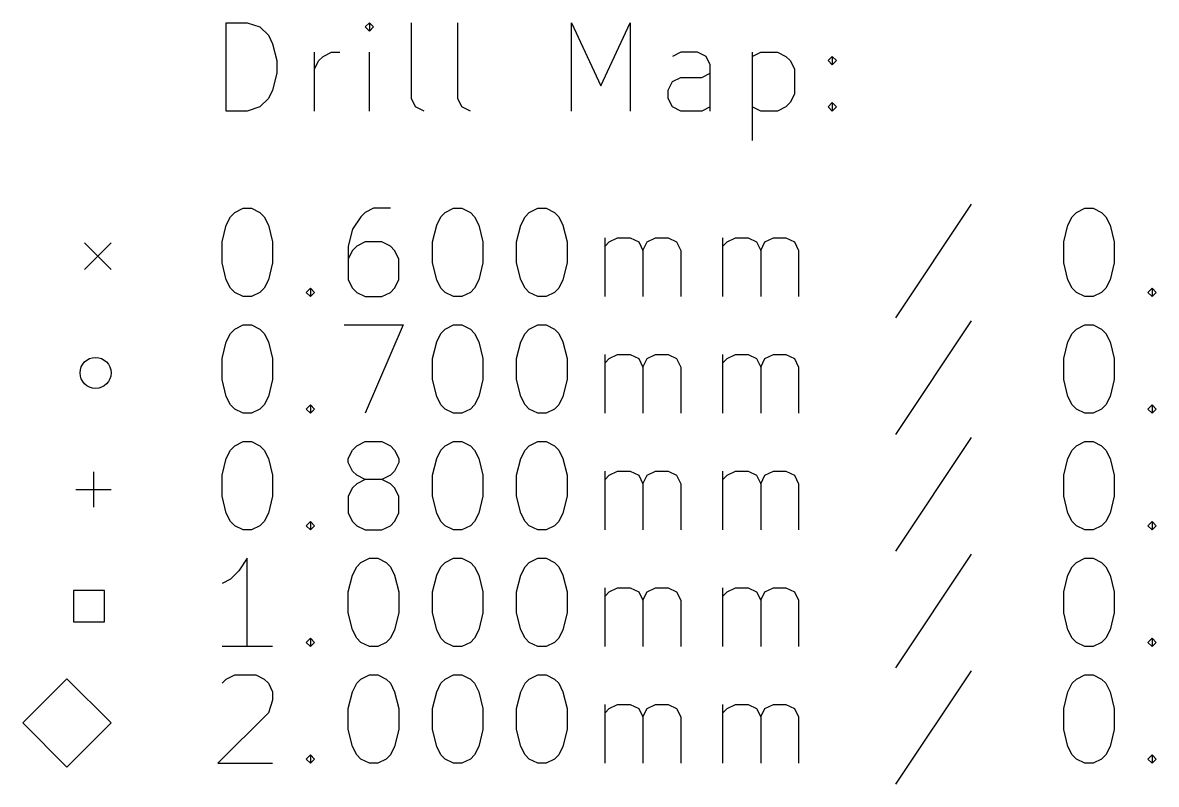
# Model space of a CAD drawing. Extents: x 4.74 to 6.8, y -5.02 to -2.92.
# Drawn here: x 4.744 to 5.754, y -5.012 to -4.333 of the extents above; entities that cross this region are included whole.
import ezdxf

# ---------------------------------------------------------------- set-up
doc = ezdxf.new("R2010")
doc.units = 0
doc.header["$MEASUREMENT"] = 0
doc.layers.add('BLACK', color=7, linetype='CONTINUOUS')

msp = doc.modelspace()

# ---------------------------------------------------------------- linework, layer by layer
at = {"layer": 'BLACK', "linetype": 'CONTINUOUS'}
for p, q in [((4.92495, -4.41186), (4.92495, -4.33312)), ((4.92495, -4.33312), (4.9437, -4.33312)), ((4.9437, -4.33312), (4.95495, -4.33687)), ((5.05244, -4.33312), (5.04869, -4.33687)), ((5.05619, -4.33687), (5.05244, -4.33312)), ((5.05244, -4.33312), (5.05244, -4.34062)), ((5.08993, -4.40062), (5.08993, -4.33312)), ((5.13118, -4.40062), (5.13118, -4.33312)), ((5.23241, -4.41186), (5.23241, -4.33312)), ((5.23241, -4.33312), (5.25866, -4.38937)), ((5.25866, -4.38937), (5.28491, -4.33312)), ((5.28491, -4.33312), (5.28491, -4.41186)), ((4.95495, -4.33687), (4.96245, -4.34437)), ((5.04869, -4.33687), (5.05244, -4.34062)), ((5.05244, -4.34062), (5.05619, -4.33687)), ((4.96245, -4.34437), (4.9662, -4.35187)), ((4.9662, -4.35187), (4.96995, -4.36687)), ((5.00369, -4.41186), (5.00369, -4.35937)), ((5.00744, -4.36687), (5.01119, -4.36312)), ((5.01119, -4.36312), (5.01869, -4.35937)), ((5.01869, -4.35937), (5.02619, -4.35937)), ((5.05244, -4.41186), (5.05244, -4.35937)), ((5.3299, -4.35937), (5.3224, -4.36312)), ((5.3449, -4.35937), (5.3299, -4.35937)), ((5.3524, -4.36312), (5.3449, -4.35937)), ((5.35615, -4.37062), (5.3524, -4.36312)), ((5.39364, -4.35937), (5.39364, -4.43811)), ((5.39364, -4.36312), (5.40114, -4.35937)), ((5.40114, -4.35937), (5.41614, -4.35937)), ((5.41614, -4.35937), (5.42364, -4.36312)), ((5.42364, -4.36312), (5.42739, -4.36687)), ((5.46113, -4.36687), (5.46488, -4.36312)), ((5.46488, -4.36312), (5.46863, -4.36687)), ((5.46488, -4.36312), (5.46488, -4.37062)), ((4.96995, -4.36687), (4.96995, -4.37812)), ((5.00369, -4.37437), (5.00744, -4.36687)), ((5.35615, -4.41186), (5.35615, -4.37062)), ((5.42739, -4.36687), (5.43114, -4.37437)), ((5.46488, -4.37062), (5.46113, -4.36687)), ((5.46863, -4.36687), (5.46488, -4.37062)), ((4.96995, -4.37812), (4.9662, -4.39312)), ((5.3224, -4.38562), (5.3299, -4.38187)), ((5.3299, -4.38187), (5.34865, -4.38187)), ((5.34865, -4.38187), (5.35615, -4.37812)), ((5.43114, -4.37437), (5.43114, -4.39687)), ((4.9662, -4.39312), (4.96245, -4.40062)), ((5.31865, -4.39312), (5.3224, -4.38562)), ((5.31865, -4.40062), (5.31865, -4.39312)), ((4.96245, -4.40062), (4.95495, -4.40811)), ((5.09368, -4.40811), (5.08993, -4.40062)), ((5.13493, -4.40811), (5.13118, -4.40062)), ((5.3224, -4.40811), (5.31865, -4.40062)), ((5.43114, -4.39687), (5.42739, -4.40436)), ((4.9437, -4.41186), (4.92495, -4.41186)), ((4.95495, -4.40811), (4.9437, -4.41186)), ((5.10118, -4.41186), (5.09368, -4.40811)), ((5.14242, -4.41186), (5.13493, -4.40811)), ((5.3299, -4.41186), (5.3224, -4.40811)), ((5.34865, -4.41186), (5.3299, -4.41186)), ((5.35615, -4.40811), (5.34865, -4.41186)), ((5.40114, -4.41186), (5.39364, -4.40811)), ((5.41614, -4.41186), (5.40114, -4.41186)), ((5.42364, -4.40811), (5.41614, -4.41186)), ((5.42739, -4.40436), (5.42364, -4.40811)), ((5.46113, -4.40811), (5.46488, -4.40436)), ((5.46488, -4.41186), (5.46113, -4.40811)), ((5.46488, -4.40436), (5.46863, -4.40811)), ((5.46488, -4.40436), (5.46488, -4.41186)), ((5.46863, -4.40811), (5.46488, -4.41186)), ((5.58862, -4.49473), (5.52113, -4.59597)), ((4.9287, -4.50598), (4.93245, -4.50223)), ((4.93245, -4.50223), (4.93995, -4.49848)), ((4.93995, -4.49848), (4.94745, -4.49848)), ((4.94745, -4.49848), (4.95495, -4.50223)), ((4.95495, -4.50223), (4.9587, -4.50598)), ((5.04869, -4.50223), (5.04494, -4.50598)), ((5.05619, -4.49848), (5.04869, -4.50223)), ((5.07118, -4.49848), (5.05619, -4.49848)), ((5.11618, -4.50598), (5.11993, -4.50223)), ((5.11993, -4.50223), (5.12743, -4.49848)), ((5.12743, -4.49848), (5.13493, -4.49848)), ((5.13493, -4.49848), (5.14242, -4.50223)), ((5.14242, -4.50223), (5.14617, -4.50598)), ((5.19117, -4.50598), (5.19492, -4.50223)), ((5.19492, -4.50223), (5.20242, -4.49848)), ((5.20242, -4.49848), (5.20992, -4.49848)), ((5.20992, -4.49848), (5.21741, -4.50223)), ((5.21741, -4.50223), (5.22116, -4.50598)), ((5.67861, -4.50598), (5.68236, -4.50223)), ((5.68236, -4.50223), (5.68986, -4.49848)), ((5.68986, -4.49848), (5.69736, -4.49848)), ((5.69736, -4.49848), (5.70485, -4.50223)), ((5.70485, -4.50223), (5.7086, -4.50598)), ((4.9212, -4.52847), (4.92495, -4.51348)), ((4.92495, -4.51348), (4.9287, -4.50598)), ((4.9587, -4.50598), (4.96245, -4.51348)), ((4.96245, -4.51348), (4.9662, -4.52847)), ((5.04494, -4.50598), (5.03744, -4.51723)), ((5.10868, -4.52847), (5.11243, -4.51348)), ((5.11243, -4.51348), (5.11618, -4.50598)), ((5.14617, -4.50598), (5.14992, -4.51348)), ((5.14992, -4.51348), (5.15367, -4.52847)), ((5.18367, -4.52847), (5.18742, -4.51348)), ((5.18742, -4.51348), (5.19117, -4.50598)), ((5.22116, -4.50598), (5.22491, -4.51348)), ((5.22491, -4.51348), (5.22866, -4.52847)), ((5.67111, -4.52847), (5.67486, -4.51348)), ((5.67486, -4.51348), (5.67861, -4.50598)), ((5.7086, -4.50598), (5.71235, -4.51348)), ((5.71235, -4.51348), (5.7161, -4.52847)), ((5.03744, -4.51723), (5.03369, -4.53222)), ((5.26241, -4.57722), (5.26241, -4.52472)), ((5.26616, -4.52847), (5.27366, -4.52472)), ((5.27366, -4.52472), (5.28491, -4.52472)), ((5.28491, -4.52472), (5.29241, -4.52847)), ((5.2999, -4.52847), (5.3074, -4.52472)), ((5.3074, -4.52472), (5.31865, -4.52472)), ((5.31865, -4.52472), (5.32615, -4.52847)), ((5.3674, -4.57722), (5.3674, -4.52472)), ((5.37115, -4.52847), (5.37864, -4.52472)), ((5.37864, -4.52472), (5.38989, -4.52472)), ((5.38989, -4.52472), (5.39739, -4.52847)), ((5.40489, -4.52847), (5.41239, -4.52472)), ((5.41239, -4.52472), (5.42364, -4.52472)), ((5.42364, -4.52472), (5.43114, -4.52847)), ((4.79866, -4.52939), (4.82228, -4.55301)), ((4.82228, -4.52939), (4.79866, -4.55301)), ((4.9212, -4.54722), (4.9212, -4.52847)), ((4.9662, -4.52847), (4.9662, -4.54722)), ((5.03369, -4.53222), (5.03369, -4.56222)), ((5.04119, -4.53222), (5.03744, -4.53597)), ((5.04869, -4.52847), (5.04119, -4.53222)), ((5.06368, -4.52847), (5.04869, -4.52847)), ((5.07118, -4.53222), (5.06368, -4.52847)), ((5.07493, -4.53597), (5.07118, -4.53222)), ((5.10868, -4.54722), (5.10868, -4.52847)), ((5.15367, -4.52847), (5.15367, -4.54722)), ((5.18367, -4.54722), (5.18367, -4.52847)), ((5.22866, -4.52847), (5.22866, -4.54722)), ((5.26241, -4.53222), (5.26616, -4.52847)), ((5.29241, -4.52847), (5.29616, -4.53597)), ((5.29616, -4.53597), (5.2999, -4.52847)), ((5.32615, -4.52847), (5.3299, -4.53597)), ((5.3674, -4.53222), (5.37115, -4.52847)), ((5.39739, -4.52847), (5.40114, -4.53597)), ((5.40114, -4.53597), (5.40489, -4.52847)), ((5.43114, -4.52847), (5.43489, -4.53597)), ((5.67111, -4.54722), (5.67111, -4.52847)), ((5.7161, -4.52847), (5.7161, -4.54722)), ((5.03744, -4.53597), (5.03369, -4.54347)), ((5.07868, -4.54347), (5.07493, -4.53597)), ((5.07868, -4.56222), (5.07868, -4.54347)), ((5.29616, -4.53597), (5.29616, -4.57722)), ((5.3299, -4.53597), (5.3299, -4.57722)), ((5.40114, -4.53597), (5.40114, -4.57722)), ((5.43489, -4.53597), (5.43489, -4.57722)), ((4.92495, -4.56222), (4.9212, -4.54722)), ((4.9662, -4.54722), (4.96245, -4.56222)), ((5.11243, -4.56222), (5.10868, -4.54722)), ((5.15367, -4.54722), (5.14992, -4.56222)), ((5.18742, -4.56222), (5.18367, -4.54722)), ((5.22866, -4.54722), (5.22491, -4.56222)), ((5.67486, -4.56222), (5.67111, -4.54722)), ((5.7161, -4.54722), (5.71235, -4.56222)), ((4.9287, -4.56972), (4.92495, -4.56222)), ((4.96245, -4.56222), (4.9587, -4.56972)), ((5.03369, -4.56222), (5.03744, -4.56972)), ((5.07493, -4.56972), (5.07868, -4.56222)), ((5.11618, -4.56972), (5.11243, -4.56222)), ((5.14992, -4.56222), (5.14617, -4.56972)), ((5.19117, -4.56972), (5.18742, -4.56222)), ((5.22491, -4.56222), (5.22116, -4.56972)), ((5.67861, -4.56972), (5.67486, -4.56222)), ((5.71235, -4.56222), (5.7086, -4.56972)), ((4.93245, -4.57347), (4.9287, -4.56972)), ((4.93995, -4.57722), (4.93245, -4.57347)), ((4.95495, -4.57347), (4.94745, -4.57722)), ((4.9587, -4.56972), (4.95495, -4.57347)), ((4.99619, -4.57347), (4.99994, -4.56972)), ((4.99994, -4.57722), (4.99619, -4.57347)), ((4.99994, -4.56972), (5.00369, -4.57347)), ((4.99994, -4.56972), (4.99994, -4.57722)), ((5.00369, -4.57347), (4.99994, -4.57722)), ((5.03744, -4.56972), (5.04119, -4.57347)), ((5.04119, -4.57347), (5.04869, -4.57722)), ((5.06368, -4.57722), (5.07118, -4.57347)), ((5.07118, -4.57347), (5.07493, -4.56972)), ((5.11993, -4.57347), (5.11618, -4.56972)), ((5.12743, -4.57722), (5.11993, -4.57347)), ((5.14242, -4.57347), (5.13493, -4.57722)), ((5.14617, -4.56972), (5.14242, -4.57347)), ((5.19492, -4.57347), (5.19117, -4.56972)), ((5.20242, -4.57722), (5.19492, -4.57347)), ((5.21741, -4.57347), (5.20992, -4.57722)), ((5.22116, -4.56972), (5.21741, -4.57347)), ((5.68236, -4.57347), (5.67861, -4.56972)), ((5.68986, -4.57722), (5.68236, -4.57347)), ((5.70485, -4.57347), (5.69736, -4.57722)), ((5.7086, -4.56972), (5.70485, -4.57347)), ((5.7461, -4.57347), (5.74985, -4.56972)), ((5.74985, -4.57722), (5.7461, -4.57347)), ((5.74985, -4.56972), (5.7536, -4.57347)), ((5.74985, -4.56972), (5.74985, -4.57722)), ((5.7536, -4.57347), (5.74985, -4.57722)), ((4.94745, -4.57722), (4.93995, -4.57722)), ((5.04869, -4.57722), (5.06368, -4.57722)), ((5.13493, -4.57722), (5.12743, -4.57722)), ((5.20992, -4.57722), (5.20242, -4.57722)), ((5.69736, -4.57722), (5.68986, -4.57722)), ((4.93245, -4.60616), (4.93995, -4.60241)), ((4.93995, -4.60241), (4.94745, -4.60241)), ((4.94745, -4.60241), (4.95495, -4.60616)), ((5.02994, -4.60241), (5.08243, -4.60241)), ((5.08243, -4.60241), (5.04869, -4.68116)), ((5.11993, -4.60616), (5.12743, -4.60241)), ((5.12743, -4.60241), (5.13493, -4.60241)), ((5.13493, -4.60241), (5.14242, -4.60616)), ((5.19492, -4.60616), (5.20242, -4.60241)), ((5.20242, -4.60241), (5.20992, -4.60241)), ((5.20992, -4.60241), (5.21741, -4.60616)), ((5.58862, -4.59867), (5.52113, -4.6999)), ((5.68236, -4.60616), (5.68986, -4.60241)), ((5.68986, -4.60241), (5.69736, -4.60241)), ((5.69736, -4.60241), (5.70485, -4.60616)), ((4.92495, -4.61741), (4.9287, -4.60991)), ((4.9287, -4.60991), (4.93245, -4.60616)), ((4.95495, -4.60616), (4.9587, -4.60991)), ((4.9587, -4.60991), (4.96245, -4.61741)), ((5.11243, -4.61741), (5.11618, -4.60991)), ((5.11618, -4.60991), (5.11993, -4.60616)), ((5.14242, -4.60616), (5.14617, -4.60991)), ((5.14617, -4.60991), (5.14992, -4.61741)), ((5.18742, -4.61741), (5.19117, -4.60991)), ((5.19117, -4.60991), (5.19492, -4.60616)), ((5.21741, -4.60616), (5.22116, -4.60991)), ((5.22116, -4.60991), (5.22491, -4.61741)), ((5.67486, -4.61741), (5.67861, -4.60991)), ((5.67861, -4.60991), (5.68236, -4.60616)), ((5.70485, -4.60616), (5.7086, -4.60991)), ((5.7086, -4.60991), (5.71235, -4.61741)), ((4.9212, -4.63241), (4.92495, -4.61741)), ((4.96245, -4.61741), (4.9662, -4.63241)), ((5.10868, -4.63241), (5.11243, -4.61741)), ((5.14992, -4.61741), (5.15367, -4.63241)), ((5.18367, -4.63241), (5.18742, -4.61741)), ((5.22491, -4.61741), (5.22866, -4.63241)), ((5.67111, -4.63241), (5.67486, -4.61741)), ((5.71235, -4.61741), (5.7161, -4.63241)), ((4.9212, -4.65116), (4.9212, -4.63241)), ((4.9662, -4.63241), (4.9662, -4.65116)), ((5.10868, -4.65116), (5.10868, -4.63241)), ((5.15367, -4.63241), (5.15367, -4.65116)), ((5.18367, -4.65116), (5.18367, -4.63241)), ((5.22866, -4.63241), (5.22866, -4.65116)), ((5.26241, -4.68116), (5.26241, -4.62866)), ((5.26241, -4.63616), (5.26616, -4.63241)), ((5.26616, -4.63241), (5.27366, -4.62866)), ((5.27366, -4.62866), (5.28491, -4.62866)), ((5.28491, -4.62866), (5.29241, -4.63241)), ((5.29241, -4.63241), (5.29616, -4.63991)), ((5.29616, -4.63991), (5.2999, -4.63241)), ((5.2999, -4.63241), (5.3074, -4.62866)), ((5.3074, -4.62866), (5.31865, -4.62866)), ((5.31865, -4.62866), (5.32615, -4.63241)), ((5.32615, -4.63241), (5.3299, -4.63991)), ((5.3674, -4.68116), (5.3674, -4.62866)), ((5.3674, -4.63616), (5.37115, -4.63241)), ((5.37115, -4.63241), (5.37864, -4.62866)), ((5.37864, -4.62866), (5.38989, -4.62866)), ((5.38989, -4.62866), (5.39739, -4.63241)), ((5.39739, -4.63241), (5.40114, -4.63991)), ((5.40114, -4.63991), (5.40489, -4.63241)), ((5.40489, -4.63241), (5.41239, -4.62866)), ((5.41239, -4.62866), (5.42364, -4.62866)), ((5.42364, -4.62866), (5.43114, -4.63241)), ((5.43114, -4.63241), (5.43489, -4.63991)), ((5.67111, -4.65116), (5.67111, -4.63241)), ((5.7161, -4.63241), (5.7161, -4.65116)), ((5.29616, -4.63991), (5.29616, -4.68116)), ((5.3299, -4.63991), (5.3299, -4.68116)), ((5.40114, -4.63991), (5.40114, -4.68116)), ((5.43489, -4.63991), (5.43489, -4.68116)), ((4.92495, -4.66616), (4.9212, -4.65116)), ((4.9662, -4.65116), (4.96245, -4.66616)), ((5.11243, -4.66616), (5.10868, -4.65116)), ((5.15367, -4.65116), (5.14992, -4.66616)), ((5.18742, -4.66616), (5.18367, -4.65116)), ((5.22866, -4.65116), (5.22491, -4.66616)), ((5.67486, -4.66616), (5.67111, -4.65116)), ((5.7161, -4.65116), (5.71235, -4.66616)), ((4.9287, -4.67366), (4.92495, -4.66616)), ((4.96245, -4.66616), (4.9587, -4.67366)), ((5.11618, -4.67366), (5.11243, -4.66616)), ((5.14992, -4.66616), (5.14617, -4.67366)), ((5.19117, -4.67366), (5.18742, -4.66616)), ((5.22491, -4.66616), (5.22116, -4.67366)), ((5.67861, -4.67366), (5.67486, -4.66616)), ((5.71235, -4.66616), (5.7086, -4.67366)), ((4.93245, -4.67741), (4.9287, -4.67366)), ((4.9587, -4.67366), (4.95495, -4.67741)), ((4.99619, -4.67741), (4.99994, -4.67366)), ((4.99994, -4.67366), (5.00369, -4.67741)), ((4.99994, -4.67366), (4.99994, -4.68116)), ((5.11993, -4.67741), (5.11618, -4.67366)), ((5.14617, -4.67366), (5.14242, -4.67741)), ((5.19492, -4.67741), (5.19117, -4.67366)), ((5.22116, -4.67366), (5.21741, -4.67741)), ((5.68236, -4.67741), (5.67861, -4.67366)), ((5.7086, -4.67366), (5.70485, -4.67741)), ((5.7461, -4.67741), (5.74985, -4.67366)), ((5.74985, -4.67366), (5.7536, -4.67741)), ((5.74985, -4.67366), (5.74985, -4.68116)), ((4.93995, -4.68116), (4.93245, -4.67741)), ((4.94745, -4.68116), (4.93995, -4.68116)), ((4.95495, -4.67741), (4.94745, -4.68116)), ((4.99994, -4.68116), (4.99619, -4.67741)), ((5.00369, -4.67741), (4.99994, -4.68116)), ((5.12743, -4.68116), (5.11993, -4.67741)), ((5.13493, -4.68116), (5.12743, -4.68116)), ((5.14242, -4.67741), (5.13493, -4.68116)), ((5.20242, -4.68116), (5.19492, -4.67741)), ((5.20992, -4.68116), (5.20242, -4.68116)), ((5.21741, -4.67741), (5.20992, -4.68116)), ((5.68986, -4.68116), (5.68236, -4.67741)), ((5.69736, -4.68116), (5.68986, -4.68116)), ((5.70485, -4.67741), (5.69736, -4.68116)), ((5.74985, -4.68116), (5.7461, -4.67741)), ((5.7536, -4.67741), (5.74985, -4.68116)), ((4.93245, -4.7101), (4.93995, -4.70635)), ((4.93995, -4.70635), (4.94745, -4.70635)), ((4.94745, -4.70635), (4.95495, -4.7101)), ((5.04119, -4.7101), (5.04869, -4.70635)), ((5.04869, -4.70635), (5.06368, -4.70635)), ((5.06368, -4.70635), (5.07118, -4.7101)), ((5.11993, -4.7101), (5.12743, -4.70635)), ((5.12743, -4.70635), (5.13493, -4.70635)), ((5.13493, -4.70635), (5.14242, -4.7101)), ((5.19492, -4.7101), (5.20242, -4.70635)), ((5.20242, -4.70635), (5.20992, -4.70635)), ((5.20992, -4.70635), (5.21741, -4.7101)), ((5.58862, -4.7026), (5.52113, -4.80384)), ((5.68236, -4.7101), (5.68986, -4.70635)), ((5.68986, -4.70635), (5.69736, -4.70635)), ((5.69736, -4.70635), (5.70485, -4.7101)), ((4.92495, -4.72135), (4.9287, -4.71385)), ((4.9287, -4.71385), (4.93245, -4.7101)), ((4.95495, -4.7101), (4.9587, -4.71385)), ((4.9587, -4.71385), (4.96245, -4.72135)), ((5.03369, -4.72135), (5.03744, -4.71385)), ((5.03744, -4.71385), (5.04119, -4.7101)), ((5.07118, -4.7101), (5.07493, -4.71385)), ((5.07493, -4.71385), (5.07868, -4.72135)), ((5.11243, -4.72135), (5.11618, -4.71385)), ((5.11618, -4.71385), (5.11993, -4.7101)), ((5.14242, -4.7101), (5.14617, -4.71385)), ((5.14617, -4.71385), (5.14992, -4.72135)), ((5.18742, -4.72135), (5.19117, -4.71385)), ((5.19117, -4.71385), (5.19492, -4.7101)), ((5.21741, -4.7101), (5.22116, -4.71385)), ((5.22116, -4.71385), (5.22491, -4.72135)), ((5.67486, -4.72135), (5.67861, -4.71385)), ((5.67861, -4.71385), (5.68236, -4.7101)), ((5.70485, -4.7101), (5.7086, -4.71385)), ((5.7086, -4.71385), (5.71235, -4.72135)), ((4.9212, -4.73635), (4.92495, -4.72135)), ((4.96245, -4.72135), (4.9662, -4.73635)), ((5.03369, -4.7251), (5.03369, -4.72135)), ((5.03744, -4.7326), (5.03369, -4.7251)), ((5.07868, -4.7251), (5.07493, -4.7326)), ((5.07868, -4.72135), (5.07868, -4.7251)), ((5.10868, -4.73635), (5.11243, -4.72135)), ((5.14992, -4.72135), (5.15367, -4.73635)), ((5.18367, -4.73635), (5.18742, -4.72135)), ((5.22491, -4.72135), (5.22866, -4.73635)), ((5.67111, -4.73635), (5.67486, -4.72135)), ((5.71235, -4.72135), (5.7161, -4.73635)), ((4.80654, -4.73333), (4.80654, -4.76482)), ((4.9212, -4.7551), (4.9212, -4.73635)), ((4.9662, -4.73635), (4.9662, -4.7551)), ((5.04119, -4.73635), (5.03744, -4.7326)), ((5.04869, -4.7401), (5.04119, -4.73635)), ((5.07118, -4.73635), (5.06368, -4.7401)), ((5.07493, -4.7326), (5.07118, -4.73635)), ((5.10868, -4.7551), (5.10868, -4.73635)), ((5.15367, -4.73635), (5.15367, -4.7551)), ((5.18367, -4.7551), (5.18367, -4.73635)), ((5.22866, -4.73635), (5.22866, -4.7551)), ((5.26241, -4.78509), (5.26241, -4.7326)), ((5.26241, -4.7401), (5.26616, -4.73635)), ((5.26616, -4.73635), (5.27366, -4.7326)), ((5.27366, -4.7326), (5.28491, -4.7326)), ((5.28491, -4.7326), (5.29241, -4.73635)), ((5.29241, -4.73635), (5.29616, -4.74385)), ((5.29616, -4.74385), (5.2999, -4.73635)), ((5.2999, -4.73635), (5.3074, -4.7326)), ((5.3074, -4.7326), (5.31865, -4.7326)), ((5.31865, -4.7326), (5.32615, -4.73635)), ((5.32615, -4.73635), (5.3299, -4.74385)), ((5.3674, -4.78509), (5.3674, -4.7326)), ((5.3674, -4.7401), (5.37115, -4.73635)), ((5.37115, -4.73635), (5.37864, -4.7326)), ((5.37864, -4.7326), (5.38989, -4.7326)), ((5.38989, -4.7326), (5.39739, -4.73635)), ((5.39739, -4.73635), (5.40114, -4.74385)), ((5.40114, -4.74385), (5.40489, -4.73635)), ((5.40489, -4.73635), (5.41239, -4.7326)), ((5.41239, -4.7326), (5.42364, -4.7326)), ((5.42364, -4.7326), (5.43114, -4.73635)), ((5.43114, -4.73635), (5.43489, -4.74385)), ((5.67111, -4.7551), (5.67111, -4.73635)), ((5.7161, -4.73635), (5.7161, -4.7551)), ((5.04119, -4.74385), (5.03744, -4.7476)), ((5.04869, -4.7401), (5.04119, -4.74385)), ((5.06368, -4.7401), (5.04869, -4.7401)), ((5.07118, -4.74385), (5.06368, -4.7401)), ((5.07493, -4.7476), (5.07118, -4.74385)), ((5.29616, -4.74385), (5.29616, -4.78509)), ((5.3299, -4.74385), (5.3299, -4.78509)), ((5.40114, -4.74385), (5.40114, -4.78509)), ((5.43489, -4.74385), (5.43489, -4.78509)), ((4.79079, -4.74907), (4.82228, -4.74907)), ((4.92495, -4.77009), (4.9212, -4.7551)), ((4.9662, -4.7551), (4.96245, -4.77009)), ((5.03744, -4.7476), (5.03369, -4.7551)), ((5.03369, -4.7551), (5.03369, -4.77009)), ((5.07868, -4.7551), (5.07493, -4.7476)), ((5.07868, -4.77009), (5.07868, -4.7551)), ((5.11243, -4.77009), (5.10868, -4.7551)), ((5.15367, -4.7551), (5.14992, -4.77009)), ((5.18742, -4.77009), (5.18367, -4.7551)), ((5.22866, -4.7551), (5.22491, -4.77009)), ((5.67486, -4.77009), (5.67111, -4.7551)), ((5.7161, -4.7551), (5.71235, -4.77009)), ((4.9287, -4.77759), (4.92495, -4.77009)), ((4.96245, -4.77009), (4.9587, -4.77759)), ((5.03369, -4.77009), (5.03744, -4.77759)), ((5.07493, -4.77759), (5.07868, -4.77009)), ((5.11618, -4.77759), (5.11243, -4.77009)), ((5.14992, -4.77009), (5.14617, -4.77759)), ((5.19117, -4.77759), (5.18742, -4.77009)), ((5.22491, -4.77009), (5.22116, -4.77759)), ((5.67861, -4.77759), (5.67486, -4.77009)), ((5.71235, -4.77009), (5.7086, -4.77759)), ((4.93245, -4.78134), (4.9287, -4.77759)), ((4.93995, -4.78509), (4.93245, -4.78134)), ((4.94745, -4.78509), (4.93995, -4.78509)), ((4.95495, -4.78134), (4.94745, -4.78509)), ((4.9587, -4.77759), (4.95495, -4.78134)), ((4.99619, -4.78134), (4.99994, -4.77759)), ((4.99994, -4.78509), (4.99619, -4.78134)), ((4.99994, -4.77759), (5.00369, -4.78134)), ((4.99994, -4.77759), (4.99994, -4.78509)), ((5.00369, -4.78134), (4.99994, -4.78509)), ((5.03744, -4.77759), (5.04119, -4.78134)), ((5.04119, -4.78134), (5.04869, -4.78509)), ((5.04869, -4.78509), (5.06368, -4.78509)), ((5.06368, -4.78509), (5.07118, -4.78134)), ((5.07118, -4.78134), (5.07493, -4.77759)), ((5.11993, -4.78134), (5.11618, -4.77759)), ((5.12743, -4.78509), (5.11993, -4.78134)), ((5.13493, -4.78509), (5.12743, -4.78509)), ((5.14242, -4.78134), (5.13493, -4.78509)), ((5.14617, -4.77759), (5.14242, -4.78134)), ((5.19492, -4.78134), (5.19117, -4.77759)), ((5.20242, -4.78509), (5.19492, -4.78134)), ((5.20992, -4.78509), (5.20242, -4.78509)), ((5.21741, -4.78134), (5.20992, -4.78509)), ((5.22116, -4.77759), (5.21741, -4.78134)), ((5.68236, -4.78134), (5.67861, -4.77759)), ((5.68986, -4.78509), (5.68236, -4.78134)), ((5.69736, -4.78509), (5.68986, -4.78509)), ((5.70485, -4.78134), (5.69736, -4.78509)), ((5.7086, -4.77759), (5.70485, -4.78134)), ((5.7461, -4.78134), (5.74985, -4.77759)), ((5.74985, -4.78509), (5.7461, -4.78134)), ((5.74985, -4.77759), (5.7536, -4.78134)), ((5.74985, -4.77759), (5.74985, -4.78509)), ((5.7536, -4.78134), (5.74985, -4.78509)), ((5.58862, -4.80654), (5.52113, -4.90778)), ((4.9437, -4.81029), (4.9362, -4.82154)), ((4.9437, -4.88903), (4.9437, -4.81029)), ((5.03744, -4.82529), (5.04119, -4.81779)), ((5.04119, -4.81779), (5.04494, -4.81404)), ((5.04494, -4.81404), (5.05244, -4.81029)), ((5.05244, -4.81029), (5.05993, -4.81029)), ((5.05993, -4.81029), (5.06743, -4.81404)), ((5.06743, -4.81404), (5.07118, -4.81779)), ((5.07118, -4.81779), (5.07493, -4.82529)), ((5.11243, -4.82529), (5.11618, -4.81779)), ((5.11618, -4.81779), (5.11993, -4.81404)), ((5.11993, -4.81404), (5.12743, -4.81029)), ((5.12743, -4.81029), (5.13493, -4.81029)), ((5.13493, -4.81029), (5.14242, -4.81404)), ((5.14242, -4.81404), (5.14617, -4.81779)), ((5.14617, -4.81779), (5.14992, -4.82529)), ((5.18742, -4.82529), (5.19117, -4.81779)), ((5.19117, -4.81779), (5.19492, -4.81404)), ((5.19492, -4.81404), (5.20242, -4.81029)), ((5.20242, -4.81029), (5.20992, -4.81029)), ((5.20992, -4.81029), (5.21741, -4.81404)), ((5.21741, -4.81404), (5.22116, -4.81779)), ((5.22116, -4.81779), (5.22491, -4.82529)), ((5.67486, -4.82529), (5.67861, -4.81779)), ((5.67861, -4.81779), (5.68236, -4.81404)), ((5.68236, -4.81404), (5.68986, -4.81029)), ((5.68986, -4.81029), (5.69736, -4.81029)), ((5.69736, -4.81029), (5.70485, -4.81404)), ((5.70485, -4.81404), (5.7086, -4.81779)), ((5.7086, -4.81779), (5.71235, -4.82529)), ((4.9362, -4.82154), (4.9287, -4.82904)), ((5.03369, -4.84029), (5.03744, -4.82529)), ((5.07493, -4.82529), (5.07868, -4.84029)), ((5.10868, -4.84029), (5.11243, -4.82529)), ((5.14992, -4.82529), (5.15367, -4.84029)), ((5.18367, -4.84029), (5.18742, -4.82529)), ((5.22491, -4.82529), (5.22866, -4.84029)), ((5.67111, -4.84029), (5.67486, -4.82529)), ((5.71235, -4.82529), (5.7161, -4.84029)), ((4.9287, -4.82904), (4.9212, -4.83279)), ((5.26241, -4.88903), (5.26241, -4.83654)), ((5.26616, -4.84029), (5.27366, -4.83654)), ((5.27366, -4.83654), (5.28491, -4.83654)), ((5.28491, -4.83654), (5.29241, -4.84029)), ((5.2999, -4.84029), (5.3074, -4.83654)), ((5.3074, -4.83654), (5.31865, -4.83654)), ((5.31865, -4.83654), (5.32615, -4.84029)), ((5.3674, -4.88903), (5.3674, -4.83654)), ((5.37115, -4.84029), (5.37864, -4.83654)), ((5.37864, -4.83654), (5.38989, -4.83654)), ((5.38989, -4.83654), (5.39739, -4.84029)), ((5.40489, -4.84029), (5.41239, -4.83654)), ((5.41239, -4.83654), (5.42364, -4.83654)), ((5.42364, -4.83654), (5.43114, -4.84029)), ((4.81652, -4.83909), (4.78868, -4.83909)), ((4.78868, -4.83909), (4.78868, -4.86693)), ((4.81652, -4.86693), (4.81652, -4.83909)), ((5.03369, -4.85903), (5.03369, -4.84029)), ((5.07868, -4.84029), (5.07868, -4.85903)), ((5.10868, -4.85903), (5.10868, -4.84029)), ((5.15367, -4.84029), (5.15367, -4.85903)), ((5.18367, -4.85903), (5.18367, -4.84029)), ((5.22866, -4.84029), (5.22866, -4.85903)), ((5.26241, -4.84403), (5.26616, -4.84029)), ((5.29241, -4.84029), (5.29616, -4.84778)), ((5.29616, -4.84778), (5.2999, -4.84029)), ((5.29616, -4.84778), (5.29616, -4.88903)), ((5.32615, -4.84029), (5.3299, -4.84778)), ((5.3299, -4.84778), (5.3299, -4.88903)), ((5.3674, -4.84403), (5.37115, -4.84029)), ((5.39739, -4.84029), (5.40114, -4.84778)), ((5.40114, -4.84778), (5.40489, -4.84029)), ((5.40114, -4.84778), (5.40114, -4.88903)), ((5.43114, -4.84029), (5.43489, -4.84778)), ((5.43489, -4.84778), (5.43489, -4.88903)), ((5.67111, -4.85903), (5.67111, -4.84029)), ((5.7161, -4.84029), (5.7161, -4.85903)), ((4.78868, -4.86693), (4.81652, -4.86693)), ((5.03744, -4.87403), (5.03369, -4.85903)), ((5.07868, -4.85903), (5.07493, -4.87403)), ((5.11243, -4.87403), (5.10868, -4.85903)), ((5.15367, -4.85903), (5.14992, -4.87403)), ((5.18742, -4.87403), (5.18367, -4.85903)), ((5.22866, -4.85903), (5.22491, -4.87403)), ((5.67486, -4.87403), (5.67111, -4.85903)), ((5.7161, -4.85903), (5.71235, -4.87403)), ((5.04119, -4.88153), (5.03744, -4.87403)), ((5.07493, -4.87403), (5.07118, -4.88153)), ((5.11618, -4.88153), (5.11243, -4.87403)), ((5.14992, -4.87403), (5.14617, -4.88153)), ((5.19117, -4.88153), (5.18742, -4.87403)), ((5.22491, -4.87403), (5.22116, -4.88153)), ((5.67861, -4.88153), (5.67486, -4.87403)), ((5.71235, -4.87403), (5.7086, -4.88153)), ((4.99619, -4.88528), (4.99994, -4.88153)), ((4.99994, -4.88903), (4.99619, -4.88528)), ((4.99994, -4.88153), (5.00369, -4.88528)), ((4.99994, -4.88153), (4.99994, -4.88903)), ((5.00369, -4.88528), (4.99994, -4.88903)), ((5.04494, -4.88528), (5.04119, -4.88153)), ((5.05244, -4.88903), (5.04494, -4.88528)), ((5.06743, -4.88528), (5.05993, -4.88903)), ((5.07118, -4.88153), (5.06743, -4.88528)), ((5.11993, -4.88528), (5.11618, -4.88153)), ((5.12743, -4.88903), (5.11993, -4.88528)), ((5.14242, -4.88528), (5.13493, -4.88903)), ((5.14617, -4.88153), (5.14242, -4.88528)), ((5.19492, -4.88528), (5.19117, -4.88153)), ((5.20242, -4.88903), (5.19492, -4.88528)), ((5.21741, -4.88528), (5.20992, -4.88903)), ((5.22116, -4.88153), (5.21741, -4.88528)), ((5.68236, -4.88528), (5.67861, -4.88153)), ((5.68986, -4.88903), (5.68236, -4.88528)), ((5.70485, -4.88528), (5.69736, -4.88903)), ((5.7086, -4.88153), (5.70485, -4.88528)), ((5.7461, -4.88528), (5.74985, -4.88153)), ((5.74985, -4.88903), (5.7461, -4.88528)), ((5.74985, -4.88153), (5.7536, -4.88528)), ((5.74985, -4.88153), (5.74985, -4.88903)), ((5.7536, -4.88528), (5.74985, -4.88903)), ((4.9662, -4.88903), (4.9212, -4.88903)), ((5.05993, -4.88903), (5.05244, -4.88903)), ((5.13493, -4.88903), (5.12743, -4.88903)), ((5.20992, -4.88903), (5.20242, -4.88903)), ((5.69736, -4.88903), (5.68986, -4.88903)), ((4.78291, -4.91758), (4.74354, -4.95695)), ((4.82228, -4.95695), (4.78291, -4.91758)), ((4.9212, -4.92172), (4.92495, -4.91798)), ((4.92495, -4.91798), (4.93245, -4.91423)), ((4.93245, -4.91423), (4.9512, -4.91423)), ((4.9512, -4.91423), (4.9587, -4.91798)), ((4.9587, -4.91798), (4.96245, -4.92172)), ((5.04119, -4.92172), (5.04494, -4.91798)), ((5.04494, -4.91798), (5.05244, -4.91423)), ((5.05244, -4.91423), (5.05993, -4.91423)), ((5.05993, -4.91423), (5.06743, -4.91798)), ((5.06743, -4.91798), (5.07118, -4.92172)), ((5.11618, -4.92172), (5.11993, -4.91798)), ((5.11993, -4.91798), (5.12743, -4.91423)), ((5.12743, -4.91423), (5.13493, -4.91423)), ((5.13493, -4.91423), (5.14242, -4.91798)), ((5.14242, -4.91798), (5.14617, -4.92172)), ((5.19117, -4.92172), (5.19492, -4.91798)), ((5.19492, -4.91798), (5.20242, -4.91423)), ((5.20242, -4.91423), (5.20992, -4.91423)), ((5.20992, -4.91423), (5.21741, -4.91798)), ((5.21741, -4.91798), (5.22116, -4.92172)), ((5.58862, -4.91048), (5.52113, -5.01171)), ((5.67861, -4.92172), (5.68236, -4.91798)), ((5.68236, -4.91798), (5.68986, -4.91423)), ((5.68986, -4.91423), (5.69736, -4.91423)), ((5.69736, -4.91423), (5.70485, -4.91798)), ((5.70485, -4.91798), (5.7086, -4.92172)), ((4.96245, -4.92172), (4.9662, -4.92922)), ((5.03744, -4.92922), (5.04119, -4.92172)), ((5.07118, -4.92172), (5.07493, -4.92922)), ((5.11243, -4.92922), (5.11618, -4.92172)), ((5.14617, -4.92172), (5.14992, -4.92922)), ((5.18742, -4.92922), (5.19117, -4.92172)), ((5.22116, -4.92172), (5.22491, -4.92922)), ((5.67486, -4.92922), (5.67861, -4.92172)), ((5.7086, -4.92172), (5.71235, -4.92922)), ((4.9662, -4.93672), (4.96245, -4.94797)), ((4.9662, -4.92922), (4.9662, -4.93672)), ((5.03369, -4.94422), (5.03744, -4.92922)), ((5.07493, -4.92922), (5.07868, -4.94422)), ((5.10868, -4.94422), (5.11243, -4.92922)), ((5.14992, -4.92922), (5.15367, -4.94422)), ((5.18367, -4.94422), (5.18742, -4.92922)), ((5.22491, -4.92922), (5.22866, -4.94422)), ((5.67111, -4.94422), (5.67486, -4.92922)), ((5.71235, -4.92922), (5.7161, -4.94422)), ((4.96245, -4.94797), (4.91745, -4.99297)), ((5.03369, -4.96297), (5.03369, -4.94422)), ((5.07868, -4.94422), (5.07868, -4.96297)), ((5.10868, -4.96297), (5.10868, -4.94422)), ((5.15367, -4.94422), (5.15367, -4.96297)), ((5.18367, -4.96297), (5.18367, -4.94422)), ((5.22866, -4.94422), (5.22866, -4.96297)), ((5.26241, -4.99297), (5.26241, -4.94047)), ((5.26241, -4.94797), (5.26616, -4.94422)), ((5.26616, -4.94422), (5.27366, -4.94047)), ((5.27366, -4.94047), (5.28491, -4.94047)), ((5.28491, -4.94047), (5.29241, -4.94422)), ((5.29241, -4.94422), (5.29616, -4.95172)), ((5.29616, -4.95172), (5.2999, -4.94422)), ((5.2999, -4.94422), (5.3074, -4.94047)), ((5.3074, -4.94047), (5.31865, -4.94047)), ((5.31865, -4.94047), (5.32615, -4.94422)), ((5.32615, -4.94422), (5.3299, -4.95172)), ((5.3674, -4.99297), (5.3674, -4.94047)), ((5.3674, -4.94797), (5.37115, -4.94422)), ((5.37115, -4.94422), (5.37864, -4.94047)), ((5.37864, -4.94047), (5.38989, -4.94047)), ((5.38989, -4.94047), (5.39739, -4.94422)), ((5.39739, -4.94422), (5.40114, -4.95172)), ((5.40114, -4.95172), (5.40489, -4.94422)), ((5.40489, -4.94422), (5.41239, -4.94047)), ((5.41239, -4.94047), (5.42364, -4.94047)), ((5.42364, -4.94047), (5.43114, -4.94422)), ((5.43114, -4.94422), (5.43489, -4.95172)), ((5.67111, -4.96297), (5.67111, -4.94422)), ((5.7161, -4.94422), (5.7161, -4.96297)), ((4.74354, -4.95695), (4.78291, -4.99632)), ((4.78291, -4.99632), (4.82228, -4.95695)), ((5.29616, -4.95172), (5.29616, -4.99297)), ((5.3299, -4.95172), (5.3299, -4.99297)), ((5.40114, -4.95172), (5.40114, -4.99297)), ((5.43489, -4.95172), (5.43489, -4.99297)), ((5.03744, -4.97797), (5.03369, -4.96297)), ((5.07868, -4.96297), (5.07493, -4.97797)), ((5.11243, -4.97797), (5.10868, -4.96297)), ((5.15367, -4.96297), (5.14992, -4.97797)), ((5.18742, -4.97797), (5.18367, -4.96297)), ((5.22866, -4.96297), (5.22491, -4.97797)), ((5.67486, -4.97797), (5.67111, -4.96297)), ((5.7161, -4.96297), (5.71235, -4.97797)), ((5.04119, -4.98547), (5.03744, -4.97797)), ((5.07493, -4.97797), (5.07118, -4.98547)), ((5.11618, -4.98547), (5.11243, -4.97797)), ((5.14992, -4.97797), (5.14617, -4.98547)), ((5.19117, -4.98547), (5.18742, -4.97797)), ((5.22491, -4.97797), (5.22116, -4.98547)), ((5.67861, -4.98547), (5.67486, -4.97797)), ((5.71235, -4.97797), (5.7086, -4.98547)), ((4.99619, -4.98922), (4.99994, -4.98547)), ((4.99994, -4.99297), (4.99619, -4.98922)), ((4.99994, -4.98547), (5.00369, -4.98922)), ((4.99994, -4.98547), (4.99994, -4.99297)), ((5.00369, -4.98922), (4.99994, -4.99297)), ((5.04494, -4.98922), (5.04119, -4.98547)), ((5.05244, -4.99297), (5.04494, -4.98922)), ((5.06743, -4.98922), (5.05993, -4.99297)), ((5.07118, -4.98547), (5.06743, -4.98922)), ((5.11993, -4.98922), (5.11618, -4.98547)), ((5.12743, -4.99297), (5.11993, -4.98922)), ((5.14242, -4.98922), (5.13493, -4.99297)), ((5.14617, -4.98547), (5.14242, -4.98922)), ((5.19492, -4.98922), (5.19117, -4.98547)), ((5.20242, -4.99297), (5.19492, -4.98922)), ((5.21741, -4.98922), (5.20992, -4.99297)), ((5.22116, -4.98547), (5.21741, -4.98922)), ((5.68236, -4.98922), (5.67861, -4.98547)), ((5.68986, -4.99297), (5.68236, -4.98922)), ((5.70485, -4.98922), (5.69736, -4.99297)), ((5.7086, -4.98547), (5.70485, -4.98922)), ((5.7461, -4.98922), (5.74985, -4.98547)), ((5.74985, -4.99297), (5.7461, -4.98922)), ((5.74985, -4.98547), (5.7536, -4.98922)), ((5.74985, -4.98547), (5.74985, -4.99297)), ((5.7536, -4.98922), (5.74985, -4.99297)), ((4.91745, -4.99297), (4.9662, -4.99297)), ((5.05993, -4.99297), (5.05244, -4.99297)), ((5.13493, -4.99297), (5.12743, -4.99297)), ((5.20992, -4.99297), (5.20242, -4.99297)), ((5.69736, -4.99297), (5.68986, -4.99297))]:
    msp.add_line(p, q, dxfattribs=at)
at = {"layer": 'BLACK'}
msp.add_circle((4.8085, -4.64514), 0.01378, dxfattribs=at)

doc.saveas('drawing.dxf')
